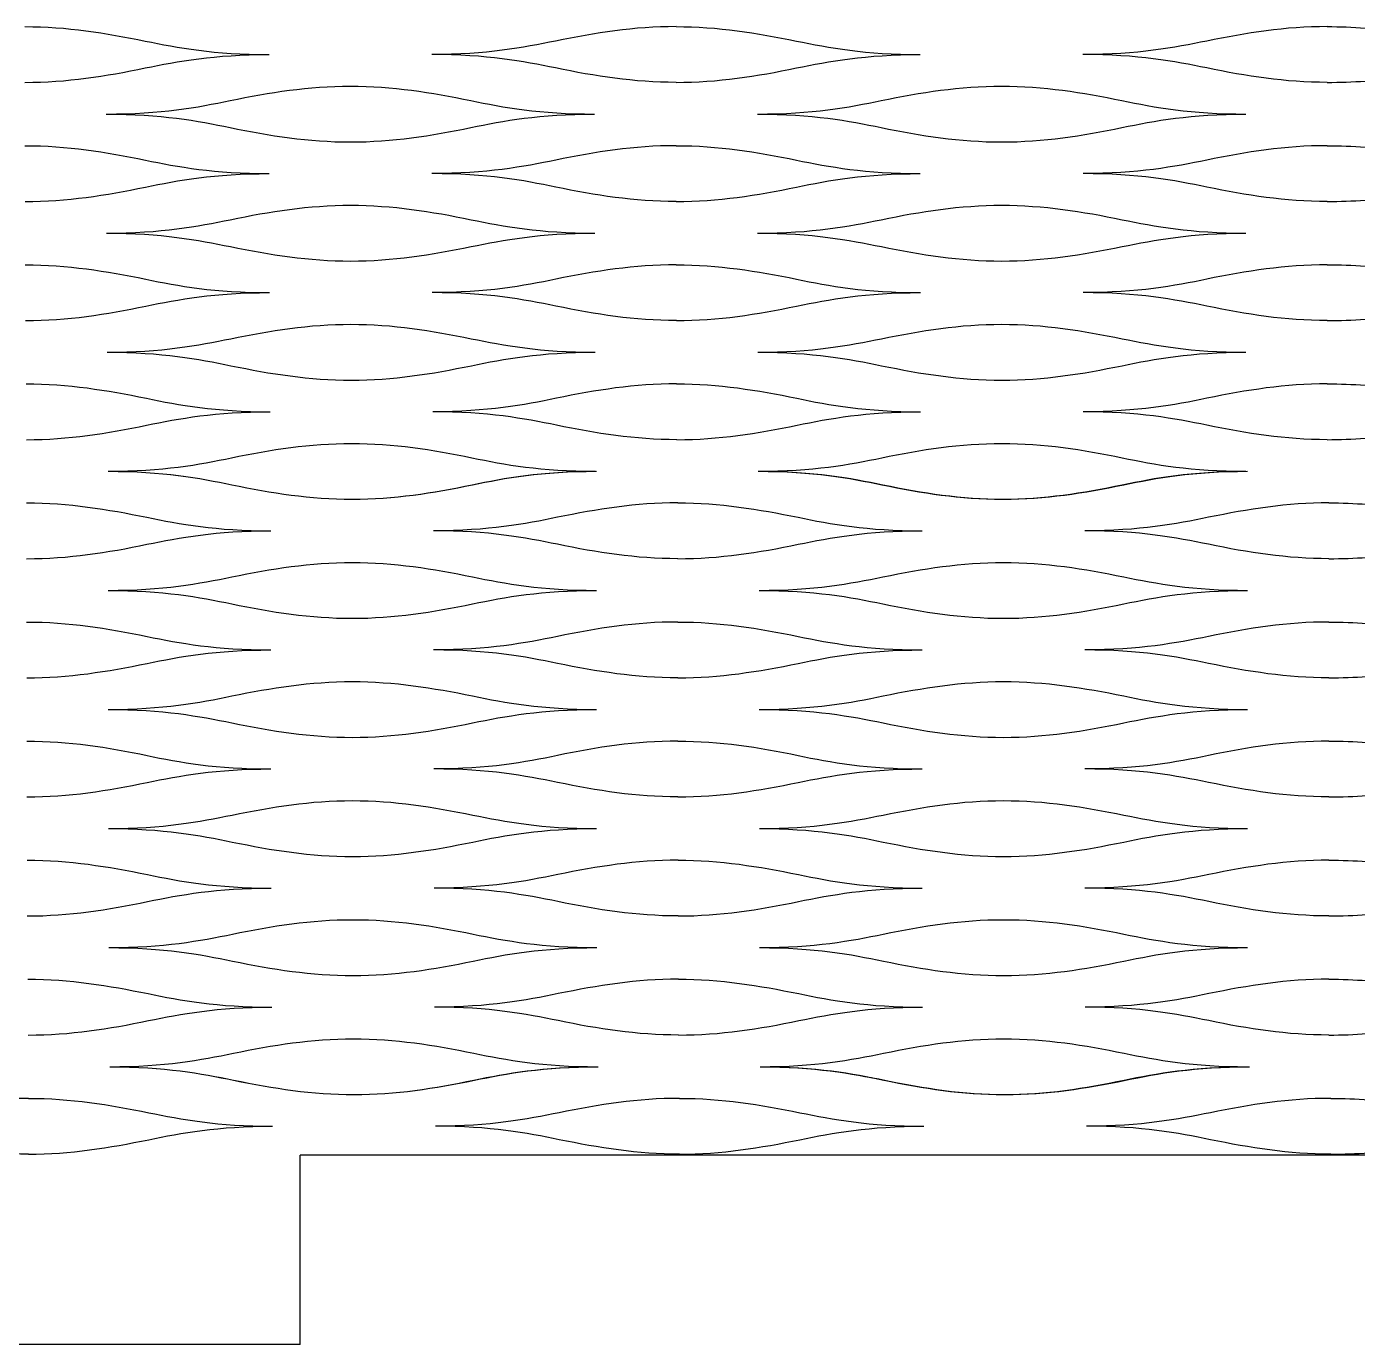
# Model space of a CAD drawing. Header units: millimetres. Extents: x 1 to 583, y -486 to -2.
# Drawn here: x 361.34 to 382.45, y -90 to -69.09 of the extents above; entities that cross this region are included whole.
import ezdxf

# ---------------------------------------------------------------- set-up
doc = ezdxf.new("R2010")
doc.units = ezdxf.units.MM
doc.header["$MEASUREMENT"] = 0
doc.layers.add('DEFAULT', color=7, linetype='Continuous')
doc.layers.add('dibujo', color=10, linetype='Continuous')

msp = doc.modelspace()

# ---------------------------------------------------------------- linework, layer by layer
at = {"layer": 'DEFAULT'}
for points, knots in [([(361.313, -69.087), (361.978, -69.087), (362.593, -69.186), (363.222, -69.316), (363.737, -69.422), (364.315, -69.53), (365.186, -69.53)], [0, 0, 0, 0, 1, 1, 1, 2, 2, 2, 2]), ([(371.642, -69.087), (370.976, -69.087), (370.361, -69.186), (369.732, -69.316), (369.217, -69.422), (368.64, -69.53), (367.768, -69.53)], [0, 0, 0, 0, 1, 1, 1, 2, 2, 2, 2]), ([(371.642, -69.087), (372.307, -69.087), (372.922, -69.186), (373.551, -69.316), (374.066, -69.422), (374.644, -69.53), (375.515, -69.53)], [0, 0, 0, 0, 1, 1, 1, 2, 2, 2, 2]), ([(381.971, -69.087), (381.305, -69.087), (380.691, -69.186), (380.061, -69.316), (379.546, -69.422), (378.969, -69.53), (378.097, -69.53)], [0, 0, 0, 0, 1, 1, 1, 2, 2, 2, 2]), ([(381.971, -69.087), (382.374, -69.087), (382.778, -69.116), (383.154, -69.175), (383.908, -69.293), (384.553, -69.53), (385.844, -69.53)], [0, 0, 0, 0, 1, 1, 1, 2, 2, 2, 2]), ([(361.313, -69.972), (361.979, -69.972), (362.593, -69.873), (363.222, -69.743), (363.737, -69.637), (364.315, -69.53), (365.186, -69.53)], [0, 0, 0, 0, 1, 1, 1, 2, 2, 2, 2]), ([(371.642, -69.972), (370.976, -69.972), (370.362, -69.873), (369.732, -69.743), (369.217, -69.637), (368.64, -69.53), (367.768, -69.53)], [0, 0, 0, 0, 1, 1, 1, 2, 2, 2, 2]), ([(371.642, -69.972), (372.308, -69.972), (372.922, -69.873), (373.551, -69.743), (374.066, -69.637), (374.644, -69.53), (375.515, -69.53)], [0, 0, 0, 0, 1, 1, 1, 2, 2, 2, 2]), ([(381.971, -69.972), (381.305, -69.972), (380.691, -69.873), (380.061, -69.743), (379.546, -69.637), (378.969, -69.53), (378.097, -69.53)], [0, 0, 0, 0, 1, 1, 1, 2, 2, 2, 2]), ([(381.971, -69.972), (382.374, -69.972), (382.778, -69.943), (383.154, -69.884), (383.908, -69.766), (384.553, -69.53), (385.844, -69.53)], [0, 0, 0, 0, 1, 1, 1, 2, 2, 2, 2]), ([(362.604, -70.474), (363.476, -70.474), (364.053, -70.367), (364.568, -70.26), (365.197, -70.13), (365.812, -70.031), (366.478, -70.031), (367.143, -70.031), (367.758, -70.13), (368.387, -70.26), (368.902, -70.367), (369.48, -70.474), (370.351, -70.474)], [0, 0, 0, 0, 1, 1, 1, 2, 2, 2, 3, 3, 3, 4, 4, 4, 4]), ([(372.933, -70.474), (373.805, -70.474), (374.382, -70.367), (374.897, -70.26), (375.526, -70.13), (376.141, -70.031), (376.806, -70.031), (377.472, -70.031), (378.087, -70.13), (378.716, -70.26), (379.231, -70.367), (379.808, -70.474), (380.68, -70.474)], [0, 0, 0, 0, 1, 1, 1, 2, 2, 2, 3, 3, 3, 4, 4, 4, 4]), ([(362.604, -70.474), (363.476, -70.474), (364.054, -70.582), (364.569, -70.688), (365.198, -70.818), (365.813, -70.917), (366.478, -70.917), (367.144, -70.917), (367.758, -70.818), (368.388, -70.688), (368.902, -70.582), (369.48, -70.474), (370.351, -70.474)], [0, 0, 0, 0, 1, 1, 1, 2, 2, 2, 3, 3, 3, 4, 4, 4, 4]), ([(372.933, -70.474), (373.805, -70.474), (374.382, -70.582), (374.897, -70.688), (375.526, -70.818), (376.141, -70.917), (376.807, -70.917), (377.472, -70.917), (378.087, -70.818), (378.716, -70.688), (379.231, -70.582), (379.808, -70.474), (380.68, -70.474)], [0, 0, 0, 0, 1, 1, 1, 2, 2, 2, 3, 3, 3, 4, 4, 4, 4]), ([(361.315, -70.976), (361.98, -70.976), (362.595, -71.075), (363.224, -71.205), (363.739, -71.311), (364.317, -71.419), (365.188, -71.419)], [0, 0, 0, 0, 1, 1, 1, 2, 2, 2, 2]), ([(371.643, -70.976), (370.977, -70.976), (370.363, -71.075), (369.734, -71.205), (369.219, -71.311), (368.642, -71.419), (367.77, -71.419)], [0, 0, 0, 0, 1, 1, 1, 2, 2, 2, 2]), ([(371.643, -70.976), (372.308, -70.976), (372.923, -71.075), (373.552, -71.205), (374.067, -71.311), (374.645, -71.419), (375.516, -71.419)], [0, 0, 0, 0, 1, 1, 1, 2, 2, 2, 2]), ([(381.971, -70.976), (381.305, -70.976), (380.691, -71.075), (380.061, -71.205), (379.547, -71.311), (378.969, -71.419), (378.098, -71.419)], [0, 0, 0, 0, 1, 1, 1, 2, 2, 2, 2]), ([(381.971, -70.976), (382.374, -70.976), (382.778, -71.006), (383.154, -71.065), (383.908, -71.183), (384.553, -71.419), (385.844, -71.419)], [0, 0, 0, 0, 1, 1, 1, 2, 2, 2, 2]), ([(361.316, -71.862), (361.982, -71.862), (362.596, -71.763), (363.225, -71.633), (363.74, -71.527), (364.317, -71.419), (365.188, -71.419)], [0, 0, 0, 0, 1, 1, 1, 2, 2, 2, 2]), ([(371.644, -71.862), (370.978, -71.862), (370.363, -71.763), (369.734, -71.633), (369.219, -71.527), (368.642, -71.419), (367.77, -71.419)], [0, 0, 0, 0, 1, 1, 1, 2, 2, 2, 2]), ([(371.644, -71.862), (372.309, -71.862), (372.924, -71.763), (373.553, -71.633), (374.067, -71.527), (374.645, -71.419), (375.516, -71.419)], [0, 0, 0, 0, 1, 1, 1, 2, 2, 2, 2]), ([(381.971, -71.862), (381.305, -71.862), (380.691, -71.763), (380.062, -71.633), (379.547, -71.527), (378.969, -71.419), (378.098, -71.419)], [0, 0, 0, 0, 1, 1, 1, 2, 2, 2, 2]), ([(381.971, -71.862), (382.374, -71.862), (382.778, -71.832), (383.154, -71.773), (383.908, -71.655), (384.553, -71.419), (385.844, -71.419)], [0, 0, 0, 0, 1, 1, 1, 2, 2, 2, 2]), ([(362.608, -72.364), (363.48, -72.364), (364.057, -72.256), (364.571, -72.15), (365.2, -72.02), (365.814, -71.921), (366.48, -71.921), (367.146, -71.921), (367.76, -72.02), (368.39, -72.15), (368.905, -72.256), (369.482, -72.364), (370.353, -72.364)], [0, 0, 0, 0, 1, 1, 1, 2, 2, 2, 3, 3, 3, 4, 4, 4, 4]), ([(372.935, -72.364), (373.806, -72.364), (374.384, -72.256), (374.898, -72.15), (375.527, -72.02), (376.142, -71.921), (376.807, -71.921), (377.473, -71.921), (378.087, -72.02), (378.717, -72.15), (379.231, -72.256), (379.809, -72.364), (380.68, -72.364)], [0, 0, 0, 0, 1, 1, 1, 2, 2, 2, 3, 3, 3, 4, 4, 4, 4]), ([(362.608, -72.364), (363.48, -72.364), (364.058, -72.471), (364.573, -72.578), (365.202, -72.707), (365.817, -72.806), (366.482, -72.806), (367.148, -72.806), (367.762, -72.707), (368.39, -72.578), (368.905, -72.471), (369.482, -72.364), (370.353, -72.364)], [0, 0, 0, 0, 1, 1, 1, 2, 2, 2, 3, 3, 3, 4, 4, 4, 4]), ([(372.935, -72.364), (373.806, -72.364), (374.384, -72.471), (374.899, -72.578), (375.528, -72.707), (376.142, -72.806), (376.808, -72.806), (377.473, -72.806), (378.088, -72.707), (378.717, -72.578), (379.231, -72.471), (379.809, -72.364), (380.68, -72.364)], [0, 0, 0, 0, 1, 1, 1, 2, 2, 2, 3, 3, 3, 4, 4, 4, 4]), ([(361.32, -72.866), (361.985, -72.866), (362.6, -72.965), (363.23, -73.094), (363.745, -73.201), (364.322, -73.308), (365.193, -73.308)], [0, 0, 0, 0, 1, 1, 1, 2, 2, 2, 2]), ([(371.645, -72.866), (370.98, -72.866), (370.366, -72.965), (369.737, -73.094), (369.223, -73.201), (368.646, -73.308), (367.775, -73.308)], [0, 0, 0, 0, 1, 1, 1, 2, 2, 2, 2]), ([(371.645, -72.866), (372.311, -72.866), (372.925, -72.965), (373.555, -73.094), (374.07, -73.201), (374.647, -73.308), (375.518, -73.308)], [0, 0, 0, 0, 1, 1, 1, 2, 2, 2, 2]), ([(381.971, -72.866), (381.305, -72.866), (380.691, -72.965), (380.062, -73.094), (379.547, -73.201), (378.97, -73.308), (378.099, -73.308)], [0, 0, 0, 0, 1, 1, 1, 2, 2, 2, 2]), ([(381.971, -72.866), (382.374, -72.866), (382.778, -72.895), (383.154, -72.954), (383.907, -73.072), (384.552, -73.308), (385.843, -73.308)], [0, 0, 0, 0, 1, 1, 1, 2, 2, 2, 2]), ([(361.324, -73.751), (361.989, -73.751), (362.603, -73.652), (363.231, -73.522), (363.746, -73.416), (364.322, -73.308), (365.193, -73.308)], [0, 0, 0, 0, 1, 1, 1, 2, 2, 2, 2]), ([(371.647, -73.751), (370.982, -73.751), (370.368, -73.652), (369.738, -73.522), (369.223, -73.416), (368.646, -73.308), (367.775, -73.308)], [0, 0, 0, 0, 1, 1, 1, 2, 2, 2, 2]), ([(371.647, -73.751), (372.313, -73.751), (372.927, -73.652), (373.555, -73.522), (374.07, -73.416), (374.647, -73.308), (375.518, -73.308)], [0, 0, 0, 0, 1, 1, 1, 2, 2, 2, 2]), ([(381.971, -73.751), (381.306, -73.751), (380.691, -73.652), (380.062, -73.522), (379.548, -73.416), (378.97, -73.308), (378.099, -73.308)], [0, 0, 0, 0, 1, 1, 1, 2, 2, 2, 2]), ([(381.971, -73.751), (382.374, -73.751), (382.778, -73.722), (383.154, -73.663), (383.907, -73.545), (384.552, -73.308), (385.843, -73.308)], [0, 0, 0, 0, 1, 1, 1, 2, 2, 2, 2]), ([(362.617, -74.253), (363.488, -74.253), (364.064, -74.145), (364.578, -74.039), (365.207, -73.909), (365.82, -73.81), (366.486, -73.81), (367.151, -73.81), (367.766, -73.909), (368.395, -74.039), (368.91, -74.145), (369.487, -74.253), (370.358, -74.253)], [0, 0, 0, 0, 1, 1, 1, 2, 2, 2, 3, 3, 3, 4, 4, 4, 4]), ([(372.939, -74.253), (373.81, -74.253), (374.387, -74.145), (374.901, -74.039), (375.53, -73.909), (376.144, -73.81), (376.809, -73.81), (377.474, -73.81), (378.089, -73.909), (378.718, -74.039), (379.232, -74.145), (379.809, -74.253), (380.681, -74.253)], [0, 0, 0, 0, 1, 1, 1, 2, 2, 2, 3, 3, 3, 4, 4, 4, 4]), ([(362.617, -74.253), (363.488, -74.253), (364.065, -74.361), (364.581, -74.467), (365.21, -74.597), (365.825, -74.696), (366.49, -74.696), (367.155, -74.696), (367.769, -74.597), (368.397, -74.467), (368.911, -74.361), (369.487, -74.253), (370.358, -74.253)], [0, 0, 0, 0, 1, 1, 1, 2, 2, 2, 3, 3, 3, 4, 4, 4, 4]), ([(372.939, -74.253), (373.81, -74.253), (374.387, -74.361), (374.902, -74.467), (375.531, -74.597), (376.145, -74.696), (376.81, -74.696), (377.476, -74.696), (378.09, -74.597), (378.718, -74.467), (379.233, -74.361), (379.809, -74.253), (380.681, -74.253)], [0, 0, 0, 0, 1, 1, 1, 2, 2, 2, 3, 3, 3, 4, 4, 4, 4]), ([(361.331, -74.755), (361.996, -74.755), (362.611, -74.854), (363.24, -74.984), (363.755, -75.09), (364.333, -75.198), (365.204, -75.198)], [0, 0, 0, 0, 1, 1, 1, 2, 2, 2, 2]), ([(371.651, -74.755), (370.986, -74.755), (370.372, -74.854), (369.744, -74.984), (369.23, -75.09), (368.654, -75.198), (367.783, -75.198)], [0, 0, 0, 0, 1, 1, 1, 2, 2, 2, 2]), ([(371.651, -74.755), (372.316, -74.755), (372.93, -74.854), (373.559, -74.984), (374.074, -75.09), (374.651, -75.198), (375.522, -75.198)], [0, 0, 0, 0, 1, 1, 1, 2, 2, 2, 2]), ([(381.971, -74.755), (381.306, -74.755), (380.692, -74.854), (380.063, -74.984), (379.549, -75.09), (378.972, -75.198), (378.102, -75.198)], [0, 0, 0, 0, 1, 1, 1, 2, 2, 2, 2]), ([(381.971, -74.755), (382.374, -74.755), (382.777, -74.784), (383.154, -74.844), (383.906, -74.962), (384.551, -75.198), (385.842, -75.198)], [0, 0, 0, 0, 1, 1, 1, 2, 2, 2, 2]), ([(361.338, -75.641), (362.003, -75.641), (362.616, -75.542), (363.244, -75.412), (363.757, -75.305), (364.333, -75.198), (365.204, -75.198)], [0, 0, 0, 0, 1, 1, 1, 2, 2, 2, 2]), ([(371.655, -75.641), (370.99, -75.641), (370.375, -75.542), (369.746, -75.412), (369.231, -75.305), (368.654, -75.198), (367.783, -75.198)], [0, 0, 0, 0, 1, 1, 1, 2, 2, 2, 2]), ([(371.655, -75.641), (372.32, -75.641), (372.933, -75.542), (373.561, -75.412), (374.075, -75.305), (374.651, -75.198), (375.522, -75.198)], [0, 0, 0, 0, 1, 1, 1, 2, 2, 2, 2]), ([(381.971, -75.641), (381.306, -75.641), (380.692, -75.542), (380.064, -75.412), (379.549, -75.305), (378.972, -75.198), (378.102, -75.198)], [0, 0, 0, 0, 1, 1, 1, 2, 2, 2, 2]), ([(381.971, -75.641), (382.374, -75.641), (382.777, -75.611), (383.154, -75.552), (383.906, -75.434), (384.551, -75.198), (385.842, -75.198)], [0, 0, 0, 0, 1, 1, 1, 2, 2, 2, 2]), ([(362.632, -76.142), (363.502, -76.142), (364.078, -76.035), (364.591, -75.928), (365.219, -75.799), (365.832, -75.7), (366.497, -75.7), (367.162, -75.7), (367.776, -75.799), (368.405, -75.928), (368.92, -76.035), (369.497, -76.142), (370.367, -76.142)], [0, 0, 0, 0, 1, 1, 1, 2, 2, 2, 3, 3, 3, 4, 4, 4, 4]), ([(372.946, -76.142), (373.816, -76.142), (374.393, -76.035), (374.906, -75.928), (375.534, -75.799), (376.148, -75.7), (376.813, -75.7), (377.478, -75.7), (378.092, -75.799), (378.72, -75.928), (379.235, -76.035), (379.811, -76.142), (380.682, -76.142)], [0, 0, 0, 0, 1, 1, 1, 2, 2, 2, 3, 3, 3, 4, 4, 4, 4]), ([(362.632, -76.142), (363.502, -76.142), (364.08, -76.25), (364.596, -76.356), (365.225, -76.486), (365.84, -76.585), (366.504, -76.585), (367.169, -76.585), (367.782, -76.486), (368.409, -76.356), (368.922, -76.25), (369.497, -76.142), (370.367, -76.142)], [0, 0, 0, 0, 1, 1, 1, 2, 2, 2, 3, 3, 3, 4, 4, 4, 4]), ([(362.632, -76.142), (363.503, -76.142), (364.081, -76.25), (364.596, -76.356), (365.225, -76.486), (365.839, -76.585), (366.505, -76.585), (367.171, -76.585), (367.786, -76.486), (368.415, -76.356), (368.93, -76.25), (369.507, -76.142), (370.379, -76.142)], [0, 0, 0, 0, 1, 1, 1, 2, 2, 2, 3, 3, 3, 4, 4, 4, 4]), ([(372.946, -76.142), (373.816, -76.142), (374.393, -76.25), (374.908, -76.356), (375.537, -76.486), (376.151, -76.585), (376.815, -76.585), (377.48, -76.585), (378.093, -76.486), (378.721, -76.356), (379.235, -76.25), (379.811, -76.142), (380.682, -76.142)], [0, 0, 0, 0, 1, 1, 1, 2, 2, 2, 3, 3, 3, 4, 4, 4, 4]), ([(372.961, -76.142), (373.833, -76.142), (374.41, -76.25), (374.925, -76.356), (375.554, -76.486), (376.169, -76.585), (376.835, -76.585), (377.5, -76.585), (378.115, -76.486), (378.744, -76.356), (379.259, -76.25), (379.837, -76.142), (380.708, -76.142)], [0, 0, 0, 0, 1, 1, 1, 2, 2, 2, 3, 3, 3, 4, 4, 4, 4]), ([(361.341, -76.644), (362.006, -76.644), (362.621, -76.743), (363.25, -76.873), (363.765, -76.98), (364.343, -77.087), (365.214, -77.087)], [0, 0, 0, 0, 1, 1, 1, 2, 2, 2, 2]), ([(371.67, -76.644), (371.004, -76.644), (370.39, -76.743), (369.761, -76.873), (369.246, -76.98), (368.668, -77.087), (367.797, -77.087)], [0, 0, 0, 0, 1, 1, 1, 2, 2, 2, 2]), ([(371.67, -76.644), (372.336, -76.644), (372.95, -76.743), (373.58, -76.873), (374.095, -76.98), (374.672, -77.087), (375.544, -77.087)], [0, 0, 0, 0, 1, 1, 1, 2, 2, 2, 2]), ([(381.999, -76.644), (381.334, -76.644), (380.719, -76.743), (380.09, -76.873), (379.575, -76.98), (378.998, -77.087), (378.126, -77.087)], [0, 0, 0, 0, 1, 1, 1, 2, 2, 2, 2]), ([(381.999, -76.644), (382.403, -76.644), (382.806, -76.674), (383.183, -76.733), (383.936, -76.851), (384.582, -77.087), (385.873, -77.087)], [0, 0, 0, 0, 1, 1, 1, 2, 2, 2, 2]), ([(361.341, -77.53), (362.006, -77.53), (362.621, -77.431), (363.25, -77.301), (363.765, -77.195), (364.343, -77.087), (365.214, -77.087)], [0, 0, 0, 0, 1, 1, 1, 2, 2, 2, 2]), ([(371.67, -77.53), (371.004, -77.53), (370.39, -77.431), (369.761, -77.301), (369.246, -77.195), (368.668, -77.087), (367.797, -77.087)], [0, 0, 0, 0, 1, 1, 1, 2, 2, 2, 2]), ([(371.67, -77.53), (372.336, -77.53), (372.95, -77.431), (373.58, -77.301), (374.095, -77.195), (374.672, -77.087), (375.544, -77.087)], [0, 0, 0, 0, 1, 1, 1, 2, 2, 2, 2]), ([(381.999, -77.53), (381.334, -77.53), (380.719, -77.431), (380.09, -77.301), (379.575, -77.195), (378.998, -77.087), (378.126, -77.087)], [0, 0, 0, 0, 1, 1, 1, 2, 2, 2, 2]), ([(381.999, -77.53), (382.403, -77.53), (382.806, -77.501), (383.183, -77.441), (383.936, -77.323), (384.582, -77.087), (385.873, -77.087)], [0, 0, 0, 0, 1, 1, 1, 2, 2, 2, 2]), ([(362.632, -78.032), (363.504, -78.032), (364.081, -77.924), (364.596, -77.818), (365.225, -77.688), (365.84, -77.589), (366.505, -77.589), (367.171, -77.589), (367.786, -77.688), (368.415, -77.818), (368.93, -77.924), (369.507, -78.032), (370.379, -78.032)], [0, 0, 0, 0, 1, 1, 1, 2, 2, 2, 3, 3, 3, 4, 4, 4, 4]), ([(372.961, -78.032), (373.833, -78.032), (374.41, -77.924), (374.925, -77.818), (375.555, -77.688), (376.169, -77.589), (376.835, -77.589), (377.5, -77.589), (378.115, -77.688), (378.744, -77.818), (379.259, -77.924), (379.837, -78.032), (380.708, -78.032)], [0, 0, 0, 0, 1, 1, 1, 2, 2, 2, 3, 3, 3, 4, 4, 4, 4]), ([(362.632, -78.032), (363.504, -78.032), (364.081, -78.14), (364.596, -78.246), (365.225, -78.376), (365.84, -78.475), (366.505, -78.475), (367.171, -78.475), (367.786, -78.376), (368.415, -78.246), (368.93, -78.14), (369.507, -78.032), (370.379, -78.032)], [0, 0, 0, 0, 1, 1, 1, 2, 2, 2, 3, 3, 3, 4, 4, 4, 4]), ([(372.961, -78.032), (373.833, -78.032), (374.41, -78.14), (374.925, -78.246), (375.555, -78.376), (376.169, -78.475), (376.835, -78.475), (377.5, -78.475), (378.115, -78.376), (378.744, -78.246), (379.259, -78.14), (379.837, -78.032), (380.708, -78.032)], [0, 0, 0, 0, 1, 1, 1, 2, 2, 2, 3, 3, 3, 4, 4, 4, 4]), ([(361.341, -78.534), (362.007, -78.534), (362.621, -78.633), (363.251, -78.763), (363.766, -78.869), (364.343, -78.977), (365.215, -78.977)], [0, 0, 0, 0, 1, 1, 1, 2, 2, 2, 2]), ([(371.67, -78.534), (371.005, -78.534), (370.39, -78.633), (369.761, -78.763), (369.246, -78.869), (368.669, -78.977), (367.797, -78.977)], [0, 0, 0, 0, 1, 1, 1, 2, 2, 2, 2]), ([(371.67, -78.534), (372.336, -78.534), (372.951, -78.633), (373.58, -78.763), (374.095, -78.869), (374.672, -78.977), (375.544, -78.977)], [0, 0, 0, 0, 1, 1, 1, 2, 2, 2, 2]), ([(381.999, -78.534), (381.334, -78.534), (380.719, -78.633), (380.09, -78.763), (379.575, -78.869), (378.998, -78.977), (378.126, -78.977)], [0, 0, 0, 0, 1, 1, 1, 2, 2, 2, 2]), ([(381.999, -78.534), (382.403, -78.534), (382.806, -78.563), (383.183, -78.622), (383.936, -78.74), (384.582, -78.977), (385.873, -78.977)], [0, 0, 0, 0, 1, 1, 1, 2, 2, 2, 2]), ([(361.342, -79.42), (362.007, -79.42), (362.622, -79.32), (363.251, -79.191), (363.766, -79.084), (364.343, -78.977), (365.215, -78.977)], [0, 0, 0, 0, 1, 1, 1, 2, 2, 2, 2]), ([(371.671, -79.42), (371.005, -79.42), (370.39, -79.32), (369.761, -79.191), (369.246, -79.084), (368.669, -78.977), (367.797, -78.977)], [0, 0, 0, 0, 1, 1, 1, 2, 2, 2, 2]), ([(371.671, -79.42), (372.336, -79.42), (372.951, -79.32), (373.58, -79.191), (374.095, -79.084), (374.672, -78.977), (375.544, -78.977)], [0, 0, 0, 0, 1, 1, 1, 2, 2, 2, 2]), ([(381.999, -79.42), (381.334, -79.42), (380.719, -79.32), (380.09, -79.191), (379.575, -79.084), (378.998, -78.977), (378.126, -78.977)], [0, 0, 0, 0, 1, 1, 1, 2, 2, 2, 2]), ([(381.999, -79.42), (382.403, -79.42), (382.806, -79.39), (383.183, -79.331), (383.936, -79.213), (384.582, -78.977), (385.873, -78.977)], [0, 0, 0, 0, 1, 1, 1, 2, 2, 2, 2]), ([(362.633, -79.921), (363.505, -79.921), (364.082, -79.814), (364.597, -79.707), (365.226, -79.578), (365.84, -79.479), (366.506, -79.479), (367.172, -79.479), (367.787, -79.578), (368.416, -79.707), (368.931, -79.814), (369.508, -79.921), (370.38, -79.921)], [0, 0, 0, 0, 1, 1, 1, 2, 2, 2, 3, 3, 3, 4, 4, 4, 4]), ([(372.962, -79.921), (373.833, -79.921), (374.411, -79.814), (374.926, -79.707), (375.555, -79.578), (376.169, -79.479), (376.835, -79.479), (377.501, -79.479), (378.115, -79.578), (378.744, -79.707), (379.259, -79.814), (379.837, -79.921), (380.708, -79.921)], [0, 0, 0, 0, 1, 1, 1, 2, 2, 2, 3, 3, 3, 4, 4, 4, 4]), ([(362.633, -79.921), (363.505, -79.921), (364.082, -80.029), (364.597, -80.135), (365.227, -80.265), (365.841, -80.364), (366.507, -80.364), (367.173, -80.364), (367.787, -80.265), (368.416, -80.135), (368.931, -80.029), (369.508, -79.921), (370.38, -79.921)], [0, 0, 0, 0, 1, 1, 1, 2, 2, 2, 3, 3, 3, 4, 4, 4, 4]), ([(372.962, -79.921), (373.833, -79.921), (374.411, -80.029), (374.926, -80.135), (375.555, -80.265), (376.17, -80.364), (376.835, -80.364), (377.501, -80.364), (378.115, -80.265), (378.745, -80.135), (379.259, -80.029), (379.837, -79.921), (380.708, -79.921)], [0, 0, 0, 0, 1, 1, 1, 2, 2, 2, 3, 3, 3, 4, 4, 4, 4]), ([(361.343, -80.423), (362.009, -80.423), (362.623, -80.522), (363.253, -80.652), (363.768, -80.759), (364.345, -80.866), (365.217, -80.866)], [0, 0, 0, 0, 1, 1, 1, 2, 2, 2, 2]), ([(371.671, -80.423), (371.006, -80.423), (370.391, -80.522), (369.762, -80.652), (369.248, -80.759), (368.67, -80.866), (367.799, -80.866)], [0, 0, 0, 0, 1, 1, 1, 2, 2, 2, 2]), ([(371.671, -80.423), (372.337, -80.423), (372.951, -80.522), (373.581, -80.652), (374.096, -80.759), (374.673, -80.866), (375.545, -80.866)], [0, 0, 0, 0, 1, 1, 1, 2, 2, 2, 2]), ([(381.999, -80.423), (381.334, -80.423), (380.719, -80.522), (380.09, -80.652), (379.575, -80.759), (378.998, -80.866), (378.127, -80.866)], [0, 0, 0, 0, 1, 1, 1, 2, 2, 2, 2]), ([(381.999, -80.423), (382.403, -80.423), (382.806, -80.453), (383.183, -80.512), (383.936, -80.63), (384.582, -80.866), (385.873, -80.866)], [0, 0, 0, 0, 1, 1, 1, 2, 2, 2, 2]), ([(361.345, -81.309), (362.011, -81.309), (362.625, -81.21), (363.254, -81.08), (363.768, -80.974), (364.345, -80.866), (365.217, -80.866)], [0, 0, 0, 0, 1, 1, 1, 2, 2, 2, 2]), ([(371.672, -81.309), (371.007, -81.309), (370.392, -81.21), (369.763, -81.08), (369.248, -80.974), (368.67, -80.866), (367.799, -80.866)], [0, 0, 0, 0, 1, 1, 1, 2, 2, 2, 2]), ([(371.672, -81.309), (372.338, -81.309), (372.952, -81.21), (373.581, -81.08), (374.096, -80.974), (374.673, -80.866), (375.545, -80.866)], [0, 0, 0, 0, 1, 1, 1, 2, 2, 2, 2]), ([(381.999, -81.309), (381.334, -81.309), (380.719, -81.21), (380.09, -81.08), (379.575, -80.974), (378.998, -80.866), (378.127, -80.866)], [0, 0, 0, 0, 1, 1, 1, 2, 2, 2, 2]), ([(381.999, -81.309), (382.403, -81.309), (382.806, -81.279), (383.183, -81.22), (383.936, -81.102), (384.582, -80.866), (385.873, -80.866)], [0, 0, 0, 0, 1, 1, 1, 2, 2, 2, 2]), ([(362.637, -81.811), (363.508, -81.811), (364.085, -81.703), (364.6, -81.597), (365.229, -81.467), (365.843, -81.368), (366.509, -81.368), (367.174, -81.368), (367.789, -81.467), (368.418, -81.597), (368.933, -81.703), (369.511, -81.811), (370.382, -81.811)], [0, 0, 0, 0, 1, 1, 1, 2, 2, 2, 3, 3, 3, 4, 4, 4, 4]), ([(372.964, -81.811), (373.835, -81.811), (374.412, -81.703), (374.927, -81.597), (375.556, -81.467), (376.17, -81.368), (376.836, -81.368), (377.501, -81.368), (378.116, -81.467), (378.745, -81.597), (379.26, -81.703), (379.837, -81.811), (380.709, -81.811)], [0, 0, 0, 0, 1, 1, 1, 2, 2, 2, 3, 3, 3, 4, 4, 4, 4]), ([(362.637, -81.811), (363.508, -81.811), (364.086, -81.918), (364.601, -82.025), (365.231, -82.155), (365.845, -82.254), (366.511, -82.254), (367.176, -82.254), (367.79, -82.155), (368.419, -82.025), (368.934, -81.918), (369.511, -81.811), (370.382, -81.811)], [0, 0, 0, 0, 1, 1, 1, 2, 2, 2, 3, 3, 3, 4, 4, 4, 4]), ([(372.964, -81.811), (373.835, -81.811), (374.412, -81.918), (374.927, -82.025), (375.557, -82.155), (376.171, -82.254), (376.836, -82.254), (377.502, -82.254), (378.116, -82.155), (378.745, -82.025), (379.26, -81.918), (379.837, -81.811), (380.709, -81.811)], [0, 0, 0, 0, 1, 1, 1, 2, 2, 2, 3, 3, 3, 4, 4, 4, 4]), ([(361.348, -82.313), (362.014, -82.313), (362.629, -82.412), (363.258, -82.542), (363.773, -82.648), (364.351, -82.756), (365.222, -82.756)], [0, 0, 0, 0, 1, 1, 1, 2, 2, 2, 2]), ([(371.674, -82.313), (371.008, -82.313), (370.394, -82.412), (369.766, -82.542), (369.251, -82.648), (368.675, -82.756), (367.803, -82.756)], [0, 0, 0, 0, 1, 1, 1, 2, 2, 2, 2]), ([(371.674, -82.313), (372.339, -82.313), (372.954, -82.412), (373.583, -82.542), (374.098, -82.648), (374.675, -82.756), (375.547, -82.756)], [0, 0, 0, 0, 1, 1, 1, 2, 2, 2, 2]), ([(381.999, -82.313), (381.334, -82.313), (380.72, -82.412), (380.091, -82.542), (379.576, -82.648), (378.999, -82.756), (378.128, -82.756)], [0, 0, 0, 0, 1, 1, 1, 2, 2, 2, 2]), ([(381.999, -82.313), (382.403, -82.313), (382.806, -82.342), (383.183, -82.401), (383.936, -82.519), (384.581, -82.756), (385.872, -82.756)], [0, 0, 0, 0, 1, 1, 1, 2, 2, 2, 2]), ([(361.352, -83.198), (362.018, -83.198), (362.632, -83.099), (363.26, -82.969), (363.774, -82.863), (364.351, -82.756), (365.222, -82.756)], [0, 0, 0, 0, 1, 1, 1, 2, 2, 2, 2]), ([(371.676, -83.198), (371.011, -83.198), (370.396, -83.099), (369.767, -82.969), (369.252, -82.863), (368.675, -82.756), (367.803, -82.756)], [0, 0, 0, 0, 1, 1, 1, 2, 2, 2, 2]), ([(371.676, -83.198), (372.341, -83.198), (372.955, -83.099), (373.584, -82.969), (374.098, -82.863), (374.675, -82.756), (375.547, -82.756)], [0, 0, 0, 0, 1, 1, 1, 2, 2, 2, 2]), ([(381.999, -83.198), (381.334, -83.198), (380.72, -83.099), (380.091, -82.969), (379.576, -82.863), (378.999, -82.756), (378.128, -82.756)], [0, 0, 0, 0, 1, 1, 1, 2, 2, 2, 2]), ([(381.999, -83.198), (382.403, -83.198), (382.806, -83.169), (383.183, -83.11), (383.936, -82.992), (384.581, -82.756), (385.872, -82.756)], [0, 0, 0, 0, 1, 1, 1, 2, 2, 2, 2]), ([(362.645, -83.7), (363.516, -83.7), (364.093, -83.593), (364.607, -83.486), (365.235, -83.356), (365.849, -83.257), (366.514, -83.257), (367.18, -83.257), (367.794, -83.356), (368.424, -83.486), (368.939, -83.593), (369.516, -83.7), (370.387, -83.7)], [0, 0, 0, 0, 1, 1, 1, 2, 2, 2, 3, 3, 3, 4, 4, 4, 4]), ([(372.967, -83.7), (373.838, -83.7), (374.415, -83.593), (374.93, -83.486), (375.558, -83.356), (376.172, -83.257), (376.838, -83.257), (377.503, -83.257), (378.117, -83.356), (378.746, -83.486), (379.261, -83.593), (379.838, -83.7), (380.709, -83.7)], [0, 0, 0, 0, 1, 1, 1, 2, 2, 2, 3, 3, 3, 4, 4, 4, 4]), ([(362.645, -83.7), (363.516, -83.7), (364.094, -83.808), (364.609, -83.914), (365.239, -84.044), (365.854, -84.143), (366.519, -84.143), (367.184, -84.143), (367.797, -84.044), (368.425, -83.914), (368.939, -83.808), (369.516, -83.7), (370.387, -83.7)], [0, 0, 0, 0, 1, 1, 1, 2, 2, 2, 3, 3, 3, 4, 4, 4, 4]), ([(372.967, -83.7), (373.838, -83.7), (374.416, -83.808), (374.931, -83.914), (375.56, -84.044), (376.174, -84.143), (376.839, -84.143), (377.504, -84.143), (378.118, -84.044), (378.747, -83.914), (379.261, -83.808), (379.838, -83.7), (380.709, -83.7)], [0, 0, 0, 0, 1, 1, 1, 2, 2, 2, 3, 3, 3, 4, 4, 4, 4]), ([(361.359, -84.202), (362.024, -84.202), (362.639, -84.301), (363.269, -84.431), (363.784, -84.537), (364.362, -84.645), (365.232, -84.645)], [0, 0, 0, 0, 1, 1, 1, 2, 2, 2, 2]), ([(371.679, -84.202), (371.014, -84.202), (370.401, -84.301), (369.773, -84.431), (369.259, -84.537), (368.683, -84.645), (367.812, -84.645)], [0, 0, 0, 0, 1, 1, 1, 2, 2, 2, 2]), ([(371.679, -84.202), (372.344, -84.202), (372.959, -84.301), (373.588, -84.431), (374.103, -84.537), (374.68, -84.645), (375.551, -84.645)], [0, 0, 0, 0, 1, 1, 1, 2, 2, 2, 2]), ([(381.999, -84.202), (381.334, -84.202), (380.72, -84.301), (380.092, -84.431), (379.578, -84.537), (379.001, -84.645), (378.13, -84.645)], [0, 0, 0, 0, 1, 1, 1, 2, 2, 2, 2]), ([(381.999, -84.202), (382.403, -84.202), (382.806, -84.232), (383.182, -84.291), (383.935, -84.409), (384.58, -84.645), (385.87, -84.645)], [0, 0, 0, 0, 1, 1, 1, 2, 2, 2, 2]), ([(361.367, -85.088), (362.032, -85.088), (362.645, -84.989), (363.272, -84.859), (363.786, -84.753), (364.362, -84.645), (365.232, -84.645)], [0, 0, 0, 0, 1, 1, 1, 2, 2, 2, 2]), ([(371.683, -85.088), (371.018, -85.088), (370.404, -84.989), (369.775, -84.859), (369.26, -84.753), (368.683, -84.645), (367.812, -84.645)], [0, 0, 0, 0, 1, 1, 1, 2, 2, 2, 2]), ([(371.683, -85.088), (372.348, -85.088), (372.961, -84.989), (373.589, -84.859), (374.104, -84.753), (374.68, -84.645), (375.551, -84.645)], [0, 0, 0, 0, 1, 1, 1, 2, 2, 2, 2]), ([(381.999, -85.088), (381.335, -85.088), (380.721, -84.989), (380.092, -84.859), (379.578, -84.753), (379.001, -84.645), (378.13, -84.645)], [0, 0, 0, 0, 1, 1, 1, 2, 2, 2, 2]), ([(381.999, -85.088), (382.403, -85.088), (382.806, -85.058), (383.182, -84.999), (383.935, -84.881), (384.58, -84.645), (385.87, -84.645)], [0, 0, 0, 0, 1, 1, 1, 2, 2, 2, 2]), ([(362.661, -85.59), (363.531, -85.59), (364.107, -85.482), (364.62, -85.376), (365.247, -85.246), (365.861, -85.147), (366.525, -85.147), (367.19, -85.147), (367.805, -85.246), (368.434, -85.376), (368.949, -85.482), (369.526, -85.59), (370.396, -85.59)], [0, 0, 0, 0, 1, 1, 1, 2, 2, 2, 3, 3, 3, 4, 4, 4, 4]), ([(372.975, -85.59), (373.845, -85.59), (374.421, -85.482), (374.935, -85.376), (375.563, -85.246), (376.177, -85.147), (376.841, -85.147), (377.506, -85.147), (378.12, -85.246), (378.749, -85.376), (379.263, -85.482), (379.84, -85.59), (380.71, -85.59)], [0, 0, 0, 0, 1, 1, 1, 2, 2, 2, 3, 3, 3, 4, 4, 4, 4]), ([(362.661, -85.59), (363.531, -85.59), (364.109, -85.697), (364.624, -85.803), (365.254, -85.933), (365.869, -86.032), (366.533, -86.032), (367.198, -86.032), (367.81, -85.933), (368.437, -85.803), (368.95, -85.697), (369.526, -85.59), (370.396, -85.59)], [0, 0, 0, 0, 1, 1, 1, 2, 2, 2, 3, 3, 3, 4, 4, 4, 4]), ([(362.661, -85.59), (363.532, -85.59), (364.109, -85.697), (364.624, -85.804), (365.254, -85.933), (365.868, -86.032), (366.534, -86.032), (367.2, -86.032), (367.814, -85.933), (368.444, -85.804), (368.958, -85.697), (369.536, -85.59), (370.407, -85.59)], [0, 0, 0, 0, 1, 1, 1, 2, 2, 2, 3, 3, 3, 4, 4, 4, 4]), ([(372.975, -85.59), (373.845, -85.59), (374.422, -85.697), (374.937, -85.803), (375.566, -85.933), (376.18, -86.032), (376.844, -86.032), (377.508, -86.032), (378.122, -85.933), (378.75, -85.803), (379.264, -85.697), (379.84, -85.59), (380.71, -85.59)], [0, 0, 0, 0, 1, 1, 1, 2, 2, 2, 3, 3, 3, 4, 4, 4, 4]), ([(372.99, -85.59), (373.862, -85.59), (374.439, -85.697), (374.954, -85.804), (375.583, -85.933), (376.198, -86.032), (376.863, -86.032), (377.529, -86.032), (378.144, -85.933), (378.773, -85.804), (379.288, -85.697), (379.865, -85.59), (380.737, -85.59)], [0, 0, 0, 0, 1, 1, 1, 2, 2, 2, 3, 3, 3, 4, 4, 4, 4]), ([(361.369, -86.092), (360.704, -86.092), (360.089, -86.191), (359.46, -86.32), (358.945, -86.427), (358.367, -86.534), (357.496, -86.534)], [0, 0, 0, 0, 1, 1, 1, 2, 2, 2, 2]), ([(361.369, -86.092), (362.035, -86.092), (362.65, -86.191), (363.279, -86.32), (363.794, -86.427), (364.371, -86.534), (365.243, -86.534)], [0, 0, 0, 0, 1, 1, 1, 2, 2, 2, 2]), ([(371.699, -86.092), (371.033, -86.092), (370.418, -86.191), (369.789, -86.32), (369.274, -86.427), (368.697, -86.534), (367.825, -86.534)], [0, 0, 0, 0, 1, 1, 1, 2, 2, 2, 2]), ([(371.699, -86.092), (372.364, -86.092), (372.979, -86.191), (373.608, -86.32), (374.123, -86.427), (374.701, -86.534), (375.572, -86.534)], [0, 0, 0, 0, 1, 1, 1, 2, 2, 2, 2]), ([(382.028, -86.092), (381.362, -86.092), (380.748, -86.191), (380.118, -86.32), (379.604, -86.427), (379.026, -86.534), (378.155, -86.534)], [0, 0, 0, 0, 1, 1, 1, 2, 2, 2, 2]), ([(382.028, -86.092), (382.432, -86.092), (382.835, -86.121), (383.212, -86.18), (383.965, -86.298), (384.61, -86.534), (385.902, -86.534)], [0, 0, 0, 0, 1, 1, 1, 2, 2, 2, 2]), ([(361.369, -86.977), (360.703, -86.977), (360.089, -86.878), (359.46, -86.748), (358.945, -86.642), (358.367, -86.534), (357.496, -86.534)], [0, 0, 0, 0, 1, 1, 1, 2, 2, 2, 2]), ([(361.369, -86.977), (362.035, -86.977), (362.65, -86.878), (363.279, -86.748), (363.794, -86.642), (364.371, -86.534), (365.243, -86.534)], [0, 0, 0, 0, 1, 1, 1, 2, 2, 2, 2]), ([(371.699, -86.977), (371.033, -86.977), (370.418, -86.878), (369.789, -86.748), (369.274, -86.642), (368.697, -86.534), (367.825, -86.534)], [0, 0, 0, 0, 1, 1, 1, 2, 2, 2, 2]), ([(371.699, -86.977), (372.364, -86.977), (372.979, -86.878), (373.608, -86.748), (374.123, -86.642), (374.701, -86.534), (375.572, -86.534)], [0, 0, 0, 0, 1, 1, 1, 2, 2, 2, 2]), ([(382.028, -86.977), (381.362, -86.977), (380.748, -86.878), (380.118, -86.748), (379.604, -86.642), (379.026, -86.534), (378.155, -86.534)], [0, 0, 0, 0, 1, 1, 1, 2, 2, 2, 2]), ([(382.028, -86.977), (382.432, -86.977), (382.835, -86.948), (383.212, -86.889), (383.965, -86.771), (384.61, -86.534), (385.902, -86.534)], [0, 0, 0, 0, 1, 1, 1, 2, 2, 2, 2])]:
    msp.add_open_spline(points, degree=3, knots=knots, dxfattribs=at)
at = {"layer": 'dibujo'}
for p, q in [((403.524, -86.996), (365.68, -86.996)), ((365.68, -89.996), (365.68, -86.996)), ((365.68, -89.996), (357.68, -89.996))]:
    msp.add_line(p, q, dxfattribs=at)

doc.saveas('drawing.dxf')
